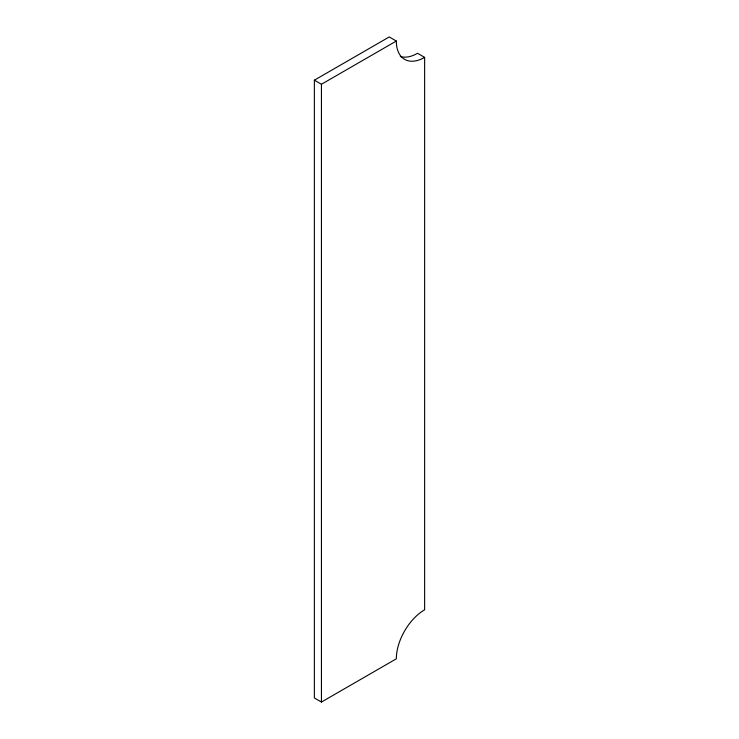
<?xml version="1.0" encoding="UTF-8"?>
<svg xmlns="http://www.w3.org/2000/svg" width="739" height="739" viewBox="0 0 739 739"><rect width="100%" height="100%" fill="white"/><g stroke="black" fill="none" stroke-linecap="round" stroke-linejoin="round"><path stroke-width="1.11" d="M314.371 80.181L389.241 36.95L396.326 41.033A40.035 23.112 -60 0 0 424.629 57.383L424.629 609.795A40.035 23.112 -60 0 0 396.326 658.818L321.447 702.05L314.371 697.967L314.371 80.181L321.447 84.264L396.326 41.033M424.629 57.383L417.553 53.291A40.035 23.112 -60 0 1 400.307 56.487M321.447 84.264L321.447 702.05"/></g></svg>
